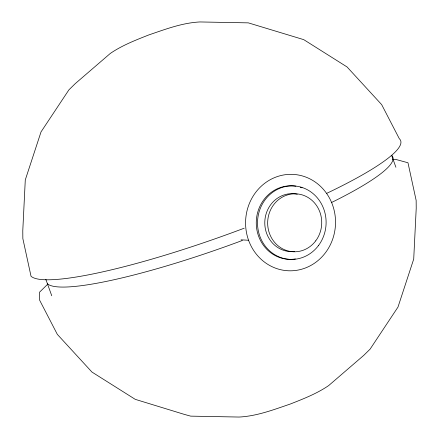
<?xml version="1.0" encoding="UTF-8"?>
<svg xmlns="http://www.w3.org/2000/svg" width="439" height="439" viewBox="0 0 439 439"><rect width="100%" height="100%" fill="white"/><g stroke="black" fill="none" stroke-linecap="round" stroke-linejoin="round"><path stroke-width="0.66" d="M47.774 284.11L39.609 292.133L39.68 300.276L57.328 334.37L91.949 372.058L135.261 399.353L184.314 414.389L190.674 416.134L239.057 417.05C256.76 416.167 273.618 409.724 290.234 404.05C303.453 398.842 316.87 393.635 328.668 385.579L363.788 355.338L370.088 349.148L397.981 307.086L413.719 259.054L416.216 208.327L416.15 200.398L407.979 162.765L395.358 159.308L392.658 159.472M241.049 239.842L248.573 240.248A48.252 44.976 -86.9 0 0 325.54 252.612A48.252 44.976 -86.9 0 0 297.549 174.865A48.252 44.976 -86.9 0 0 248.573 240.248M395.907 167.27L391.577 155.252A184.237 27.553 -19.8 0 1 331.346 202.609M45.826 279.319L51.747 295.771M326.781 193.319A197.16 29.484 -19.8 0 0 399.32 138.724L381.672 104.63L347.051 66.942L303.739 39.647L248.326 22.866L199.943 21.95C182.24 22.833 165.382 29.276 148.766 34.95C135.547 40.158 122.13 45.365 110.332 53.421L75.212 83.662L68.912 89.852L41.019 131.914L25.281 179.946L22.784 230.673L22.85 238.602L31.021 276.235A197.16 29.484 -19.8 0 0 244.199 228.198M242.405 240.446A184.237 27.553 -19.8 0 1 47.423 283.748M300.265 187.217A36.788 34.291 -86.9 0 1 302.103 187.848M295.436 258.944A36.788 34.291 -86.9 0 1 256.261 222.611A36.788 34.291 -86.9 0 1 295.886 186.196M294.668 251.448A28.996 27.026 -86.9 0 1 264.816 221.448A28.996 27.026 -86.9 0 1 297.274 194.203M318.489 245.544A36.788 34.291 -86.9 0 0 297.148 186.268A36.788 34.291 -86.9 0 0 259.806 236.116A36.788 34.291 -86.9 0 0 318.489 245.544M315.718 240.852A28.996 27.026 -86.9 0 0 298.899 194.126A28.996 27.026 -86.9 0 0 269.464 233.422A28.996 27.026 -86.9 0 0 315.718 240.852"/></g></svg>
